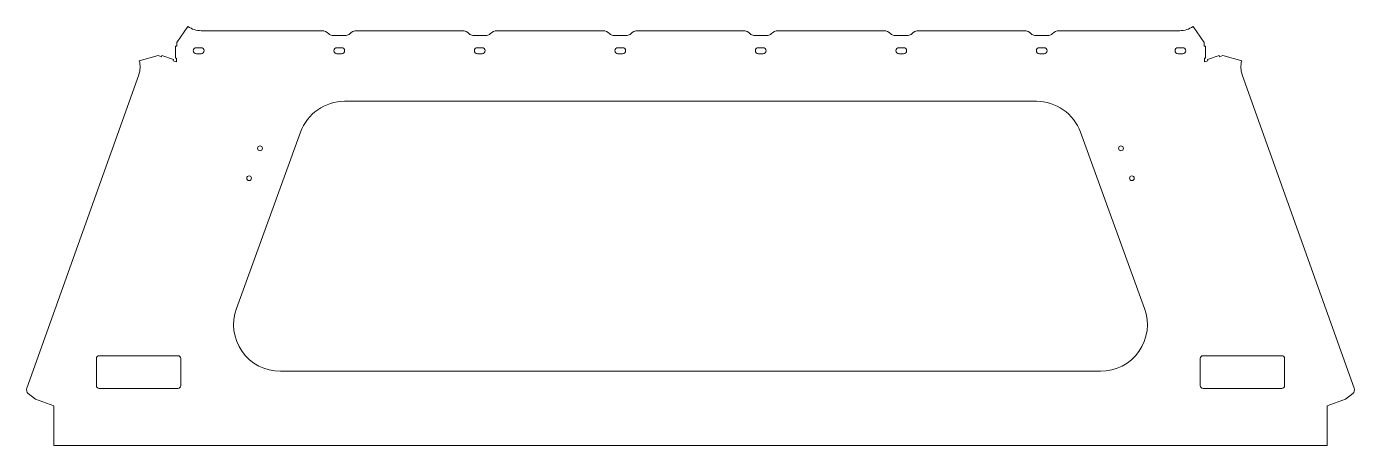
# Model space of a CAD drawing. Header units: millimetres. Extents: x -340 to 1078, y -368 to 80.
import ezdxf

# ---------------------------------------------------------------- set-up
doc = ezdxf.new("R2010")
doc.units = ezdxf.units.MM
doc.layers.add('1', color=7, linetype='Continuous', true_color=0xffffff)

msp = doc.modelspace()

# ---------------------------------------------------------------- linework, layer by layer
at = {"layer": '1', "color": 163, "linetype": 'Continuous', "lineweight": 18}
for p, q in [((-179.169401, 62.936859), (-167.239484, 79.860459)), ((-153.040478, 75.436859), (-24.439856, 75.436859)), ((12.920824, 75.436859), (125.567519, 75.436859)), ((162.928199, 75.436859), (275.574894, 75.436859)), ((312.935573, 75.436859), (425.527269, 75.436859)), ((462.887949, 75.436859), (575.534644, 75.436859)), ((612.895324, 75.436859), (725.542019, 75.436859)), ((762.902698, 75.436859), (891.503321, 75.436859)), ((905.702326, 79.860459), (917.632243, 62.936859)), ((-180.669401, 46.017722), (-180.669401, 59.017722)), ((-180.669401, 59.017722), (-179.169401, 59.017722)), ((-179.169401, 62.936859), (-179.169401, 59.017722)), ((-13.259516, 70.436859), (1.740484, 70.436859)), ((136.747859, 70.436859), (151.747859, 70.436859)), ((286.755233, 70.436859), (301.755233, 70.436859)), ((436.707609, 70.436859), (451.707609, 70.436859)), ((586.714984, 70.436859), (601.714984, 70.436859)), ((736.722358, 70.436859), (751.722358, 70.436859)), ((917.632243, 59.017722), (917.632243, 62.936859)), ((917.632243, 59.017722), (919.132243, 59.017722)), ((919.132243, 59.017722), (919.132243, 46.017722)), ((-219.15288, 43.265259), (-199.204298, 48.813702)), ((-195.513115, 47.496583), (-199.204298, 48.813702)), ((-195.009004, 48.909336), (-195.513115, 47.496583)), ((-195.009004, 48.909336), (-182.765141, 44.540377)), ((-182.765141, 44.540377), (-183.185233, 43.363082)), ((-183.185233, 43.363082), (-179.419401, 42.019326)), ((-180.669401, 46.017722), (-179.419401, 46.017722)), ((-179.419401, 46.017722), (-179.419401, 42.019326)), ((917.882243, 46.017722), (919.132243, 46.017722)), ((917.882243, 42.019326), (917.882243, 46.017722)), ((917.882243, 42.019326), (921.648075, 43.363082)), ((921.227983, 44.540377), (933.471847, 48.909336)), ((921.648075, 43.363082), (921.227983, 44.540377)), ((933.975957, 47.496583), (933.471847, 48.909336)), ((937.66714, 48.813702), (933.975957, 47.496583)), ((937.66714, 48.813702), (957.615723, 43.265259)), ((-339.251739, -306.470373), (-219.75849, 28.405474)), ((958.221332, 28.405474), (1077.714581, -306.470373)), ((-330.162341, -318.191849), (-337.707824, -312.021286)), ((-330.162341, -318.191849), (-310.536112, -325.195047)), ((-310.536112, -367.590075), (-310.536112, -325.195047)), ((1048.998954, -325.195047), (1068.625184, -318.191849)), ((1048.998954, -325.195047), (1048.998954, -367.590075)), ((1076.170666, -312.021286), (1068.625184, -318.191849)), ((-310.536112, -367.590075), (1048.998954, -367.590075))]:
    msp.add_line(p, q, dxfattribs=at)
at = {"layer": '1', "color": 150, "linetype": 'Continuous', "lineweight": 18}
for p, q in [((-158.266891, 57.231922), (-153.266891, 57.231922)), ((-8.259516, 57.231922), (-3.259516, 57.231922)), ((141.747859, 57.231922), (146.747859, 57.231922)), ((291.755233, 57.231922), (296.755233, 57.231922)), ((441.707609, 57.231922), (446.707609, 57.231922)), ((591.714984, 57.231922), (596.714984, 57.231922)), ((741.722358, 57.231922), (746.722358, 57.231922)), ((889.729733, 57.231922), (894.729733, 57.231922)), ((-153.266891, 50.731922), (-158.266891, 50.731922)), ((-3.259516, 50.731922), (-8.259516, 50.731922)), ((146.747859, 50.731922), (141.747859, 50.731922)), ((296.755233, 50.731922), (291.755233, 50.731922)), ((446.707609, 50.731922), (441.707609, 50.731922)), ((596.714984, 50.731922), (591.714984, 50.731922)), ((746.722358, 50.731922), (741.722358, 50.731922)), ((894.729733, 50.731922), (889.729733, 50.731922)), ((738.462842, 0), (0, 0)), ((-46.984631, -32.898993), (-115.556623, -221.298993)), ((854.019466, -221.298993), (785.447473, -32.898993)), ((-264.957726, -274.695047), (-264.957726, -303.695047)), ((-177.957726, -271.695047), (-261.957726, -271.695047)), ((-174.957726, -303.695047), (-174.957726, -274.695047)), ((913.420569, -274.695047), (913.420569, -303.695047)), ((1000.420569, -271.695047), (916.420569, -271.695047)), ((1003.420569, -303.695047), (1003.420569, -274.695047)), ((-68.571992, -288.4), (807.034835, -288.4)), ((-261.957726, -306.695047), (-177.957726, -306.695047)), ((916.420569, -306.695047), (1000.420569, -306.695047))]:
    msp.add_line(p, q, dxfattribs=at)
for centre in [(-90.314413, -50.21609), (828.777255, -50.21609), (-101.943098, -82.165639), (840.40594, -82.165639)]:
    msp.add_circle(centre, 2.55, dxfattribs=at)
at = {"layer": '1', "color": 163, "linetype": 'Continuous', "lineweight": 18}
for centre, radius, start, end in [((-153.040478, 100.436859), 25, 235.391892, 270), ((-24.439856, 65.436859), 10, 41.810315, 90), ((-13.259516, 75.436859), 5, 221.810315, 270), ((1.740484, 75.436859), 5, 270, 318.189685), ((12.920824, 65.436859), 10, 90, 138.189685), ((125.567519, 65.436859), 10, 41.810315, 90), ((136.747859, 75.436859), 5, 221.810315, 270), ((151.747859, 75.436859), 5, 270, 318.189685), ((162.928199, 65.436859), 10, 90, 138.189685), ((275.574894, 65.436859), 10, 41.810315, 90), ((286.755233, 75.436859), 5, 221.810315, 270), ((301.755233, 75.436859), 5, 270, 318.189685), ((312.935573, 65.436859), 10, 90, 138.189685), ((425.527269, 65.436859), 10, 41.810315, 90), ((436.707609, 75.436859), 5, 221.810315, 270), ((451.707609, 75.436859), 5, 270, 318.189685), ((462.887949, 65.436859), 10, 90, 138.189685), ((575.534644, 65.436859), 10, 41.810315, 90), ((586.714984, 75.436859), 5, 221.810315, 270), ((601.714984, 75.436859), 5, 270, 318.189685), ((612.895324, 65.436859), 10, 90, 138.189685), ((725.542019, 65.436859), 10, 41.810315, 90), ((736.722358, 75.436859), 5, 221.810315, 270), ((751.722358, 75.436859), 5, 270, 318.189685), ((762.902698, 65.436859), 10, 90, 138.189685), ((891.503321, 100.436859), 25, 270, 304.608108), ((-243.304381, 36.807319), 25, 340.362151, 14.970259), ((981.767224, 36.807319), 25, 165.029741, 199.637849), ((-334.542561, -308.150742), 5, 160.362151, 230.724302), ((1073.005403, -308.150742), 5, 309.275698, 19.637849)]:
    msp.add_arc(centre, radius, start, end, dxfattribs=at)
at = {"layer": '1', "color": 150, "linetype": 'Continuous', "lineweight": 18}
for centre, radius, start, end in [((-158.266891, 53.981922), 3.25, 90, 270), ((-153.266891, 53.981922), 3.25, 270, 90), ((-8.259516, 53.981922), 3.25, 90, 270), ((-3.259516, 53.981922), 3.25, 270, 90), ((141.747859, 53.981922), 3.25, 90, 270), ((146.747859, 53.981922), 3.25, 270, 90), ((291.755233, 53.981922), 3.25, 90, 270), ((296.755233, 53.981922), 3.25, 270, 90), ((441.707609, 53.981922), 3.25, 90, 270), ((446.707609, 53.981922), 3.25, 270, 90), ((591.714984, 53.981922), 3.25, 90, 270), ((596.714984, 53.981922), 3.25, 270, 90), ((741.722358, 53.981922), 3.25, 90, 270), ((746.722358, 53.981922), 3.25, 270, 90), ((889.729733, 53.981922), 3.25, 90, 270), ((894.729733, 53.981922), 3.25, 270, 90), ((0, -50), 50, 90, 160), ((738.462842, -50), 50, 20, 90), ((-68.571992, -238.4), 50, 160, 270), ((807.034835, -238.4), 50, 270, 20), ((-261.957726, -274.695047), 3, 90, 180), ((-177.957726, -274.695047), 3, 0, 90), ((916.420569, -274.695047), 3, 90, 180), ((1000.420569, -274.695047), 3, 0, 90), ((-261.957726, -303.695047), 3, 180, 270), ((-177.957726, -303.695047), 3, 270, 0), ((916.420569, -303.695047), 3, 180, 270), ((1000.420569, -303.695047), 3, 270, 0)]:
    msp.add_arc(centre, radius, start, end, dxfattribs=at)

doc.saveas('drawing.dxf')
